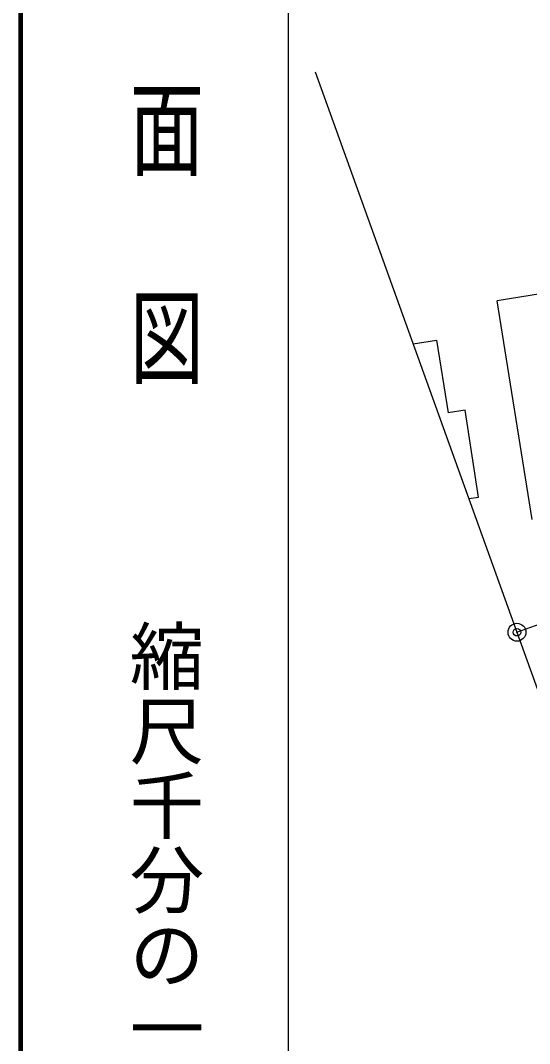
# Model space of a CAD drawing. Units: millimetres, scale not verified. Extents: x 40000 to 680000, y 20000 to 380000.
# Drawn here: x 40000 to 74210, y 262491 to 331194 of the extents above; entities that cross this region are included whole.
import ezdxf
from ezdxf.enums import TextEntityAlignment as Align

# ---------------------------------------------------------------- set-up
doc = ezdxf.new("R2010")
doc.units = ezdxf.units.MM
doc.header["$LTSCALE"] = 1000
doc.header["$PDMODE"] = 32
doc.header["$PDSIZE"] = 500
doc.linetypes.add('CHAIN', pattern=[18.5, 12, -1.5, 3.5, -1.5])
for name, color, linetype, lineweight in [('M-BGD', 7, 'Continuous', 25), ('M-BMK', 2, 'CHAIN', 13), ('M-BMK-OTRS', 5, 'Continuous', 25), ('M-BMK-SRVR', 3, 'Continuous', 25), ('M-TTL', 2, 'Continuous', 140), ('M-TTL-BAND', 7, 'Continuous', 25)]:
    doc.layers.add(name, color=color, linetype=linetype, lineweight=lineweight)
doc.layers.add('M-OTRS', color=6, linetype='Continuous')
doc.styles.add('@ＭＳ ゴシック', font='')
doc.styles.get('@ＭＳ ゴシック').set_extended_font_data('@MS Gothic')

msp = doc.modelspace()

# ---------------------------------------------------------------- linework, layer by layer
at = {"layer": 'M-BGD'}
for p in [(78637, 313434), (74384, 297683)]:
    msp.add_line(p, (72025, 312372), dxfattribs=at)
for points in [[(66387, 309478), (67967, 309727), (68737, 304838)], [(70130, 299087), (70790, 299191), (69872, 305017), (68737, 304838)]]:
    msp.add_lwpolyline(points, dxfattribs=at)
at = {"layer": 'M-BMK'}
msp.add_open_spline([(73363, 290110), (74564, 290540), (74866, 290649), (75832, 290990), (76609, 291264), (77044, 291416), (77822, 291686), (78758, 292010), (79282, 292193), (80219, 292510), (81721, 293018), (82562, 293301), (84069, 293793), (85453, 294245), (86231, 294487), (87621, 294918), (89186, 295403), (90063, 295675), (91636, 296134), (93177, 296583), (94043, 296826), (95591, 297248), (96768, 297568), (97142, 297668), (98609, 298052)], degree=3, knots=[0, 0, 0, 0, 1, 1, 1, 2, 2, 2, 3, 3, 3, 4, 4, 4, 5, 5, 5, 6, 6, 6, 7, 7, 7, 8, 8, 8, 8], dxfattribs=at)
at = {"layer": 'M-BMK-OTRS'}
msp.add_lwpolyline([(59808, 327743), (73363, 290110), (86918, 252477)], dxfattribs=at)
at = {"layer": 'M-BMK-SRVR'}
msp.add_circle((73363, 290110), 600, dxfattribs=at)
msp.add_point((73363, 290110), dxfattribs=at)
at = {"layer": 'M-OTRS'}
msp.add_point((73363, 290110), dxfattribs=at)
at = {"layer": 'M-TTL'}
msp.add_line((40000, 380000), (40000, 20000), dxfattribs=at)
at = {"layer": 'M-TTL-BAND'}
msp.add_line((58000, 370000), (58000, 20000), dxfattribs=at)

# ---------------------------------------------------------------- texts
at = {"layer": 'M-TTL-BAND', "style": '@ＭＳ ゴシック', "width": 1.4}
msp.add_text('平  面  図', height=3666, rotation=270, dxfattribs=at).set_placement((49777, 306475), align=Align.MIDDLE_RIGHT)
at = {"layer": 'M-TTL-BAND', "style": '@ＭＳ ゴシック'}
msp.add_text('縮尺千分の一', height=3666, rotation=270, dxfattribs=at).set_placement((49777, 261030), align=Align.MIDDLE_RIGHT)

doc.saveas('drawing.dxf')
